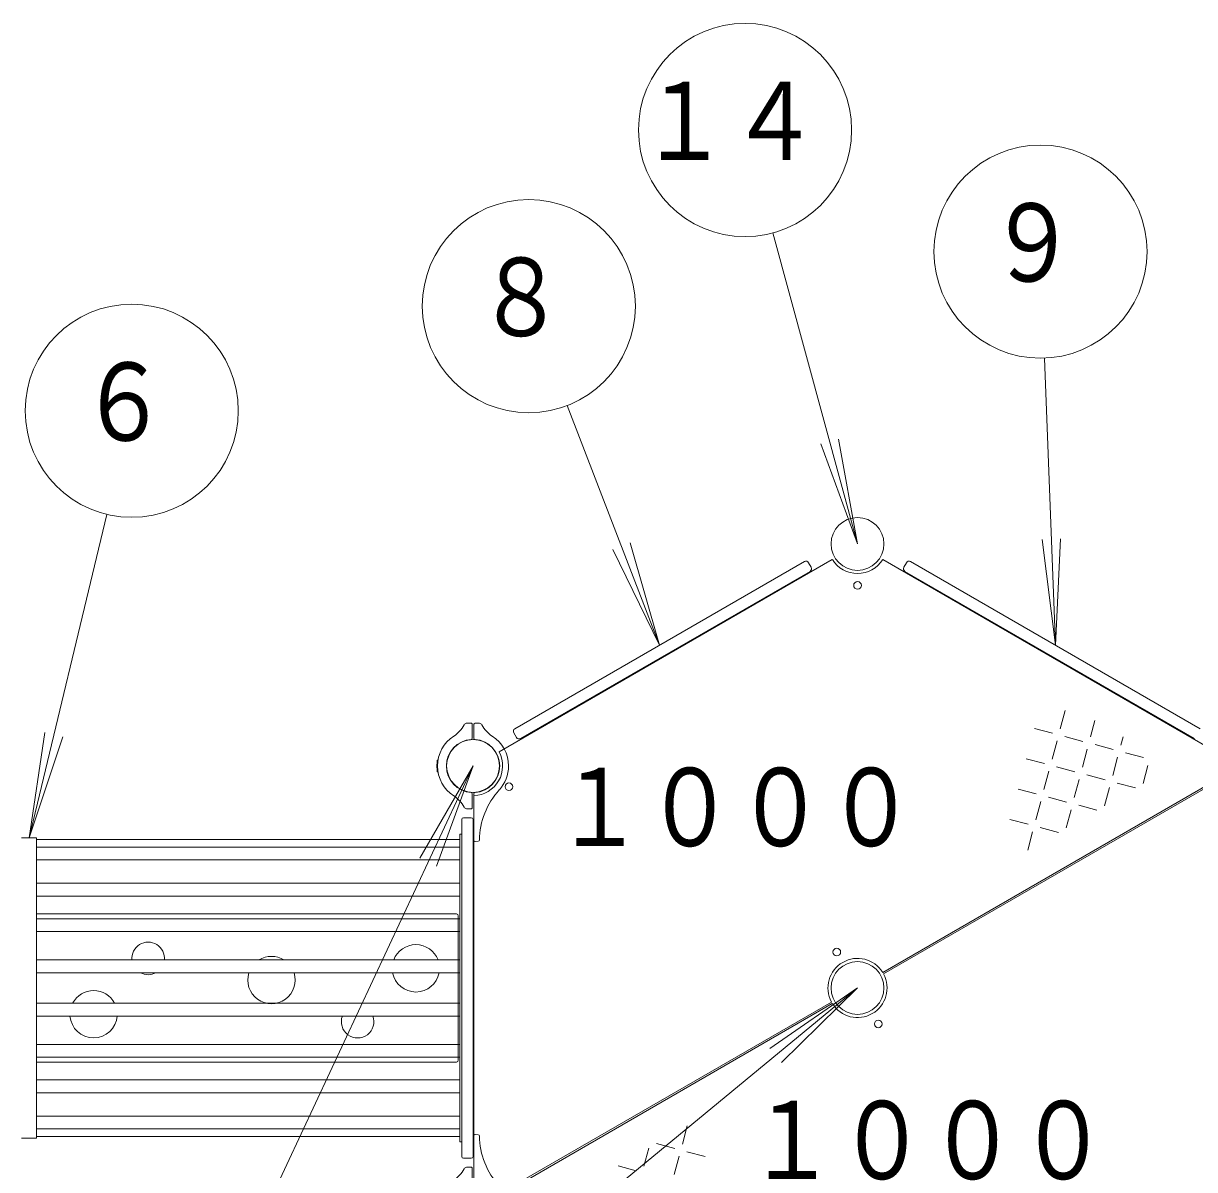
# Model space of a CAD drawing. Units: millimetres on the paper, scale 1:60. Extents: x 0 to 420, y -297 to 594.
# Drawn here: x 117.19 to 150.17, y 450.81 to 483.08 of the extents above; entities that cross this region are included whole.
import ezdxf
from ezdxf.enums import TextEntityAlignment as Align

# ---------------------------------------------------------------- set-up
doc = ezdxf.new("R2010")
doc.units = ezdxf.units.MM
doc.layers.add('LY_1', color=7, linetype='Continuous', lineweight=9)
doc.styles.add('ＭＳ ゴシック', font='')
doc.styles.get('ＭＳ ゴシック').set_extended_font_data('MS Gothic')

msp = doc.modelspace()

# ---------------------------------------------------------------- linework, layer by layer
at = {"layer": 'LY_1', "lineweight": 18}
for p, q in [((138.296, 477.183), (140.676, 468.425)), ((145.941, 473.657), (146.247, 465.574)), ((132.501, 472.321), (135.105, 465.574)), ((140.676, 468.425), (139.64, 471.24)), ((140.676, 468.425), (140.145, 471.377)), ((119.54, 469.258), (117.351, 460.156)), ((146.247, 465.574), (146.395, 468.57)), ((135.105, 465.574), (133.785, 468.268)), ((135.105, 465.574), (134.273, 468.456)), ((146.247, 465.574), (145.873, 468.551)), ((146.521, 463.733), (146.384, 463.221)), ((147.361, 463.451), (147.238, 462.992)), ((117.351, 460.156), (117.795, 463.122)), ((117.351, 460.156), (118.304, 463)), ((145.655, 463.233), (146.168, 463.096)), ((146.509, 463.004), (147.021, 462.867)), ((148.153, 462.994), (148.092, 462.763)), ((146.293, 462.879), (146.155, 462.367)), ((147.146, 462.651), (147.009, 462.138)), ((147.363, 462.776), (147.875, 462.638)), ((145.426, 462.379), (145.939, 462.242)), ((148, 462.422), (147.863, 461.91)), ((148.217, 462.547), (148.729, 462.41)), ((119.599, 440.231), (129.851, 462.175)), ((129.851, 462.175), (128.349, 459.578)), ((129.851, 462.175), (128.823, 459.356)), ((146.064, 462.026), (145.926, 461.513)), ((146.28, 462.151), (146.793, 462.013)), ((148.854, 462.193), (148.717, 461.681)), ((146.918, 461.797), (146.78, 461.285)), ((147.134, 461.922), (147.646, 461.785)), ((147.988, 461.693), (148.5, 461.556)), ((145.198, 461.526), (145.71, 461.388)), ((147.771, 461.568), (147.634, 461.056)), ((145.835, 461.172), (145.698, 460.66)), ((146.051, 461.297), (146.564, 461.16)), ((146.905, 461.068), (147.418, 460.931)), ((144.969, 460.672), (145.481, 460.535)), ((146.689, 460.943), (146.551, 460.431)), ((145.823, 460.443), (146.335, 460.306)), ((145.606, 460.318), (145.469, 459.806)), ((120.645, 439.421), (140.676, 455.925)), ((140.676, 455.925), (138.203, 454.226)), ((140.676, 455.925), (138.536, 453.823)), ((135.746, 451.532), (135.883, 452.044)), ((134.663, 450.907), (134.8, 451.419)), ((135.529, 451.407), (135.017, 451.544)), ((135.517, 450.678), (135.654, 451.19)), ((136.383, 451.178), (135.871, 451.315)), ((134.447, 450.782), (133.934, 450.919))]:
    msp.add_line(p, q, dxfattribs=at)
at = {"layer": 'LY_1'}
for p, q in [((130.584, 462.57), (139.967, 467.987)), ((139.182, 467.928), (131.027, 463.22)), ((141.385, 467.987), (150.767, 462.57)), ((150.324, 463.22), (142.169, 467.928)), ((139.341, 467.654), (131.186, 462.946)), ((139.296, 467.898), (139.371, 467.768)), ((142.056, 467.898), (141.981, 467.768)), ((150.166, 462.946), (142.011, 467.654)), ((129.791, 463.382), (129.66, 463.377)), ((129.826, 462.956), (129.826, 463.349)), ((129.876, 462.956), (129.876, 463.349)), ((129.91, 463.382), (130.031, 463.378)), ((130.997, 463.106), (131.072, 462.976)), ((128.865, 462.341), (128.862, 462.341)), ((128.865, 462.008), (128.862, 462.008)), ((141.385, 456.363), (150.767, 461.78)), ((150.792, 461.737), (141.41, 456.32)), ((129.826, 461.394), (129.826, 461.001)), ((129.876, 461.394), (129.876, 450.456)), ((129.534, 460.666), (129.534, 451.183)), ((129.801, 460.716), (129.584, 460.716)), ((129.791, 460.968), (129.67, 460.972)), ((129.851, 460.666), (129.851, 451.183)), ((117.142, 460.156), (117.559, 460.156)), ((117.559, 460.156), (117.559, 451.694)), ((117.559, 460.106), (129.481, 460.106)), ((129.481, 451.591), (129.481, 460.258)), ((129.534, 460.258), (129.481, 460.258)), ((129.911, 460.051), (129.998, 460.055)), ((117.559, 459.893), (129.481, 459.893)), ((117.559, 459.532), (129.481, 459.532)), ((117.559, 458.872), (129.481, 458.872)), ((117.559, 458.51), (129.481, 458.51)), ((117.559, 458.008), (129.384, 458.008)), ((117.559, 457.875), (129.481, 457.875)), ((129.434, 453.891), (129.434, 457.958)), ((117.559, 457.513), (129.481, 457.513)), ((117.559, 456.714), (129.481, 456.714)), ((117.559, 456.352), (129.481, 456.352)), ((117.559, 455.497), (129.481, 455.497)), ((130.559, 450.113), (139.942, 455.53)), ((139.967, 455.487), (130.584, 450.07)), ((117.559, 455.135), (129.481, 455.135)), ((117.559, 454.336), (129.481, 454.336)), ((117.559, 453.975), (129.481, 453.975)), ((117.559, 453.841), (129.384, 453.841)), ((117.559, 453.34), (129.481, 453.34)), ((117.559, 452.978), (129.481, 452.978)), ((117.559, 452.318), (129.481, 452.318)), ((117.559, 451.956), (129.481, 451.956)), ((129.911, 451.799), (129.998, 451.794)), ((117.142, 451.694), (117.559, 451.694)), ((117.559, 451.744), (129.481, 451.744)), ((129.534, 451.591), (129.481, 451.591)), ((129.801, 451.133), (129.584, 451.133)), ((129.791, 450.882), (129.67, 450.878)), ((129.826, 450.456), (129.826, 450.849))]:
    msp.add_line(p, q, dxfattribs=at)
at = {"layer": 'LY_1', "lineweight": 18}
for centre in [(137.509, 480.079), (145.828, 476.655), (131.421, 475.12), (120.242, 472.175)]:
    msp.add_circle(centre, 3, dxfattribs=at)
at = {"layer": 'LY_1'}
for centre, radius in [((140.676, 468.425), 0.743), ((140.676, 467.258), 0.108), ((129.851, 462.175), 0.743), ((130.861, 461.591), 0.108), ((140.093, 456.935), 0.108), ((140.676, 455.925), 0.743), ((141.259, 454.914), 0.108)]:
    msp.add_circle(centre, radius, dxfattribs=at)
for centre, radius, start, end in [((139.224, 467.856), 0.0833, 30, 120), ((140.676, 468.425), 0.833, 211.7191, 328.2809), ((142.128, 467.856), 0.0833, 60, 150), ((139.299, 467.726), 0.0833, 300, 30), ((142.053, 467.726), 0.0833, 150, 240), ((128.859, 463.717), 0.833, 302.7272, 332.5412), ((129.673, 463.294), 0.0833, 92, 152.5412), ((129.792, 463.349), 0.0333, 0, 92), ((129.909, 463.349), 0.0333, 88, 180), ((130.028, 463.294), 0.0833, 27.4588, 88), ((130.842, 463.717), 0.833, 207.4588, 237.2728), ((129.851, 462.175), 1, 122.7272, 180), ((129.851, 462.175), 1, 0, 57.2728), ((131.069, 463.148), 0.0833, 120, 210), ((131.144, 463.018), 0.0833, 210, 300), ((129.851, 462.175), 0.75, 94.2707, 180), ((129.792, 462.956), 0.0333, 274.2707, 0), ((129.909, 462.956), 0.0333, 180, 265.7293), ((129.851, 462.175), 0.75, 0, 85.7293), ((129.851, 462.175), 1.017, 171.3731, 180), ((128.862, 462.325), 0.0167, 90, 171.3731), ((129.851, 462.175), 0.833, 271.7191, 28.2809), ((129.851, 462.175), 1.017, 180, 188.6269), ((128.862, 462.025), 0.0167, 188.6269, 270), ((129.851, 462.175), 1, 180, 237.2728), ((129.851, 462.175), 0.75, 180, 265.7293), ((129.851, 462.175), 0.75, 274.2707, 0), ((129.851, 462.175), 1, 317.7828, 0), ((128.859, 460.633), 0.833, 27.4588, 57.2728), ((129.792, 461.394), 0.0333, 0, 85.7293), ((129.909, 461.394), 0.0333, 94.2707, 180), ((132.196, 460.047), 2.167, 137.7828, 178.9159), ((129.673, 461.055), 0.0833, 207.4588, 268), ((129.792, 461.001), 0.0333, 268, 0), ((129.584, 460.666), 0.05, 90, 180), ((129.801, 460.666), 0.05, 0, 90), ((129.909, 460.084), 0.0333, 180, 273), ((129.996, 460.089), 0.0333, 273, 358.9158), ((129.384, 457.958), 0.05, 0, 90), ((120.704, 456.758), 0.458, 354.4679, 185.5321), ((128.242, 456.479), 0.667, 20.642, 159.358), ((124.176, 456.148), 0.667, 58.1964, 121.8036), ((140.676, 455.925), 0.833, 31.7191, 208.2809), ((120.704, 456.758), 0.458, 242.3124, 297.6876), ((124.176, 456.148), 0.667, 162.0998, 17.9002), ((128.242, 456.479), 0.667, 190.9511, 349.0489), ((140.676, 455.925), 0.833, 211.7191, 28.2809), ((119.168, 455.188), 0.667, 27.6471, 152.3529), ((119.168, 455.188), 0.667, 184.501, 355.499), ((126.602, 454.978), 0.458, 159.9566, 20.0434), ((129.384, 453.891), 0.05, 270, 0), ((129.909, 451.766), 0.0333, 87, 180), ((129.996, 451.761), 0.0333, 1.0841, 87), ((132.196, 451.803), 2.167, 181.0841, 222.2172), ((129.584, 451.183), 0.05, 180, 270), ((129.801, 451.183), 0.05, 270, 0), ((128.859, 451.217), 0.833, 302.7272, 332.5412), ((129.673, 450.794), 0.0833, 92, 152.5412), ((129.792, 450.849), 0.0333, 0, 92)]:
    msp.add_arc(centre, radius, start, end, dxfattribs=at)

# ---------------------------------------------------------------- texts
at = {"layer": 'LY_1', "style": 'ＭＳ ゴシック', "width": 0.85}
for s, p in [('１４', (134.509, 478.579)), ('９', (144.328, 475.155)), ('８', (129.921, 473.62)), ('６', (118.742, 470.675)), ('１０００', (132.131, 459.262)), ('１０００', (137.544, 449.887))]:
    msp.add_text(s, height=2.199, dxfattribs=at).set_placement(p, align=Align.BOTTOM_LEFT)

doc.saveas('drawing.dxf')
